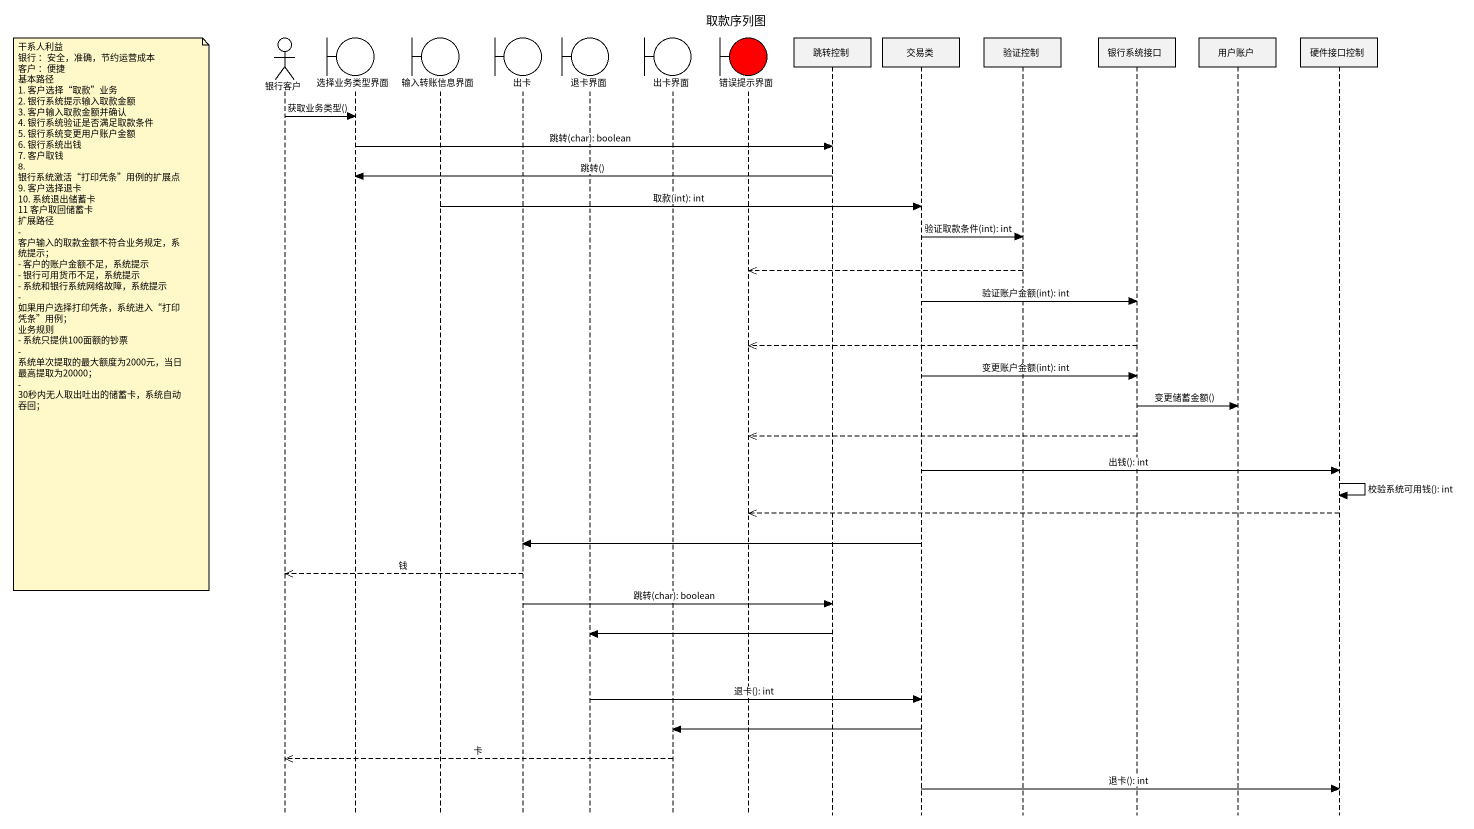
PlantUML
@startuml
title 取款序列图
hide footbox
actor 银行客户 #FFFFFF
boundary 选择业务类型界面
boundary 输入转账信息界面
boundary 出卡
boundary 退卡界面
boundary 出卡界面
boundary 错误提示界面 #FF0000
participant 跳转控制
participant 交易类
participant 验证控制
participant 银行系统接口
participant 用户账户
participant 硬件接口控制

银行客户 -> 选择业务类型界面 : 获取业务类型()
选择业务类型界面 -> 跳转控制 : 跳转(char): boolean
跳转控制 -> 选择业务类型界面 : 跳转()
输入转账信息界面 -> 交易类 : 取款(int): int
交易类 -> 验证控制 : 验证取款条件(int): int
验证控制 -->> 错误提示界面
交易类 -> 银行系统接口 : 验证账户金额(int): int
note left of 银行客户
  干系人利益
  银行 ：安全，准确，节约运营成本
  客户 ：便捷
  基本路径
  1. 客户选择“取款”业务
  2. 银行系统提示输入取款金额
  3. 客户输入取款金额并确认
  4. 银行系统验证是否满足取款条件
  5. 银行系统变更用户账户金额
  6. 银行系统出钱
  7. 客户取钱
  8. 银行系统激活“打印凭条”用例的扩展点
  9. 客户选择退卡
  10. 系统退出储蓄卡
  11 客户取回储蓄卡
  扩展路径
  - 客户输入的取款金额不符合业务规定，系统提示；
  - 客户的账户金额不足，系统提示
  - 银行可用货币不足，系统提示
  - 系统和银行系统网络故障，系统提示
  - 如果用户选择打印凭条，系统进入“打印凭条”用例；
  业务规则
  - 系统只提供100面额的钞票
  - 系统单次提取的最大额度为2000元，当日最高提取为20000；
  - 30秒内无人取出吐出的储蓄卡，系统自动吞回；
end note
银行系统接口 -->> 错误提示界面
交易类 -> 银行系统接口 : 变更账户金额(int): int
银行系统接口 -> 用户账户 : 变更储蓄金额()
银行系统接口 -->> 错误提示界面
交易类 -> 硬件接口控制 : 出钱(): int
硬件接口控制 -> 硬件接口控制 : 校验系统可用钱(): int
硬件接口控制 -->> 错误提示界面
交易类 -> 出卡
出卡 -->> 银行客户 : 钱
出卡 -> 跳转控制 : 跳转(char): boolean
跳转控制 -> 退卡界面
退卡界面 -> 交易类 : 退卡(): int
交易类 -> 出卡界面
出卡界面 -->> 银行客户 : 卡
交易类 -> 硬件接口控制 : 退卡(): int
@enduml
